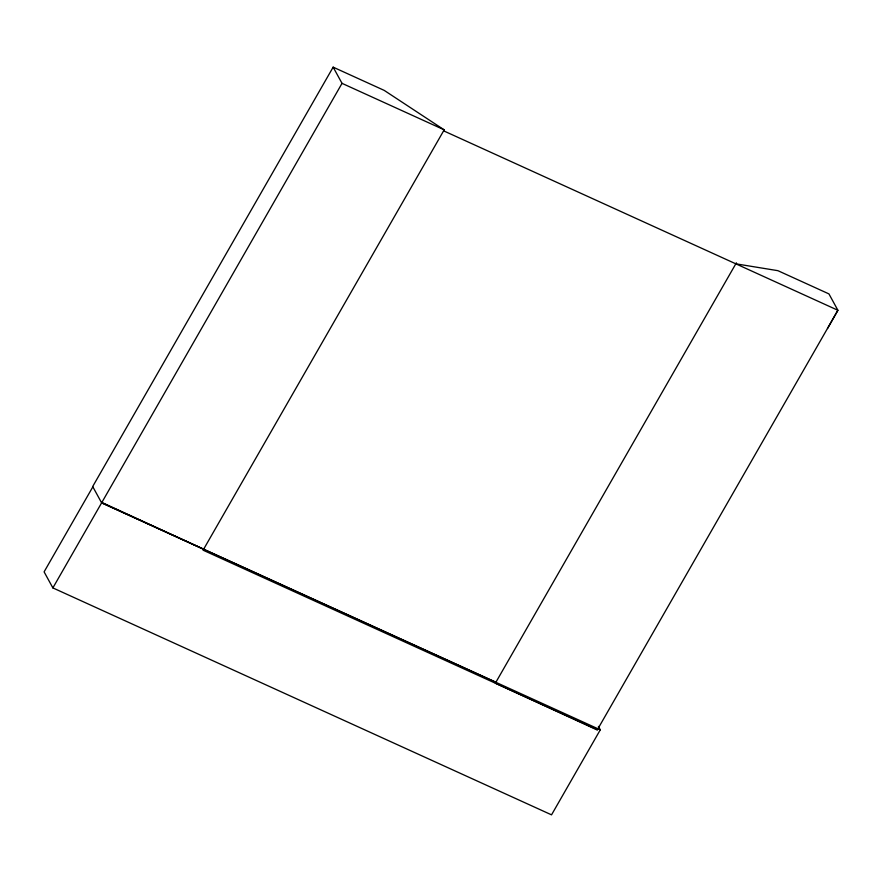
<?xml version="1.0" encoding="UTF-8"?>
<svg xmlns="http://www.w3.org/2000/svg" width="882" height="882" viewBox="0 0 882 882"><rect width="100%" height="100%" fill="white"/><g stroke="black" fill="none" stroke-linecap="round" stroke-linejoin="round"><path stroke-width="1.32" d="M827.514 328.545L837.9 310.277L443.547 130.801L444.109 129.808L384.199 90.383L333.153 67.153L92.687 486.533L101.639 502.872L600.289 729.822L551.537 814.847L52.876 587.908L44.1 571.867L92.853 486.831M52.876 587.908L342.029 83.349L333.153 67.153M342.029 83.349L444.186 129.841L203.081 550.181L597.434 729.657L837.9 310.277L828.937 293.904L777.891 270.675L735.82 263.817M443.624 130.834L444.186 129.841M736.382 262.825L495.353 683.197L597.235 730.009M101.562 502.74L495.916 682.216M101.761 502.398L203.643 549.199M598.404 726.382L600.289 729.822"/></g></svg>
